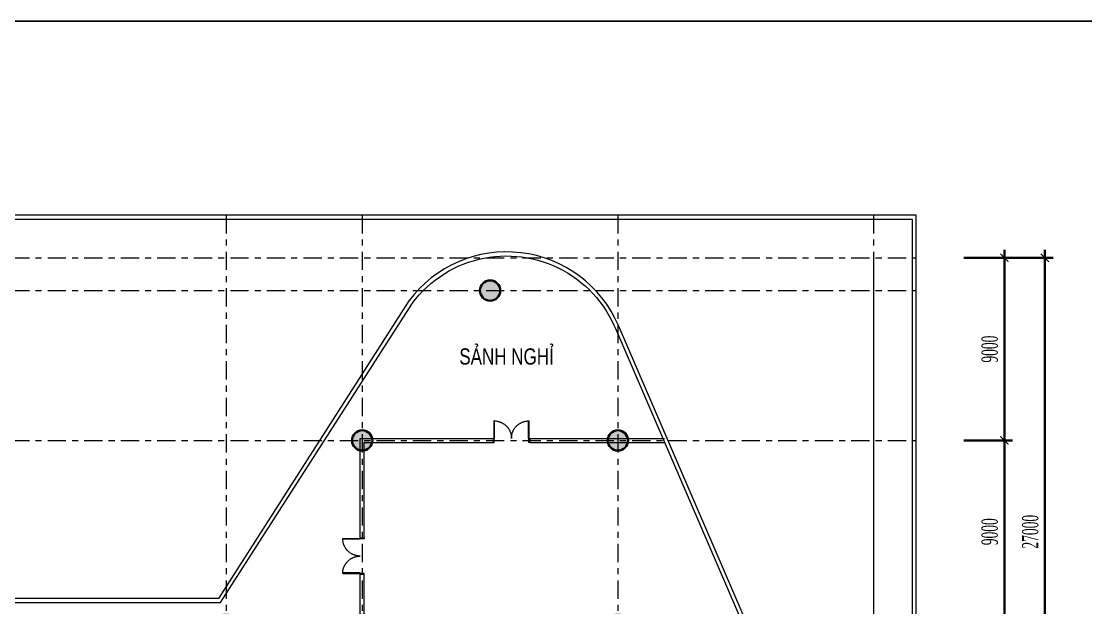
# Model space of a CAD drawing. Header units: millimetres. Extents: x 90964 to 877642, y 656808 to 1438307.
# Drawn here: x 369984 to 422442, y 876441 to 905342 of the extents above; entities that cross this region are included whole.
import ezdxf
from ezdxf.enums import TextEntityAlignment as Align

# ---------------------------------------------------------------- set-up
doc = ezdxf.new("R2010")
doc.units = ezdxf.units.MM
doc.header["$LTSCALE"] = 300
for name, pattern in [('CENTER', [3, 1.5, -0.5, 0.5, -0.5]), ('HIDDEN2', [0.1875, 0.125, -0.0625]), ('Overhead', [3.96875, 2.38125, -1.5875])]:
    doc.linetypes.add(name, pattern=pattern)
doc.layers.get('Defpoints').update_dxf_attribs({"color": 6})
for name, color, linetype, lineweight in [('A-COT VACH', 2, 'Continuous', 35), ('A-CUA', 25, 'Continuous', 5), ('A-DIM', 125, 'Continuous', 15), ('A-HATCH', 251, 'Continuous', 5), ('A-TEXT', 9, 'Continuous', 18), ('A-TRUC', 250, 'CENTER', 5), ('A-WALL', 113, 'Continuous', 9), ('S-STRS-MBND', 31, 'Overhead', 9)]:
    doc.layers.add(name, color=color, linetype=linetype, lineweight=lineweight)
doc.styles.add('A1-arial', font='arial.ttf', dxfattribs={"width": 0.8})
doc.styles.add('ROMANSssss', font='vntimeh.shx', dxfattribs={"width": 0.55})
doc.dimstyles.new('DIM_1-400 MB', dxfattribs={"dimscale": 400, "dimtxt": 2, "dimasz": 1, "dimexe": 1, "dimexo": 0, "dimgap": 0.8, "dimtad": 1, "dimdec": 0, "dimzin": 0, "dimdsep": 46, "dimtxsty": 'ROMANSssss', "dimblk": 'ARCHTICK', "dimcen": 1, "dimdle": 1, "dimclrd": 256, "dimclre": 256, "dimclrt": 7, "dimadec": 0, "dimazin": 0, "dimtfac": 1, "dimtdec": 0, "dimtix": 1, "dimtofl": 0, "dimtmove": 2, "dimatfit": 3, "dimfxl": 1, "dimtolj": 1, "dimtzin": 0, "dimarcsym": 0})

# ---------------------------------------------------------------- blocks, each defined once
blk = doc.blocks.new('_ArchTick')
at = {"color": 0, "linetype": 'ByBlock', "const_width": 0.15}
blk.add_lwpolyline([(-0.5, -0.5), (0.5, 0.5)], dxfattribs=at)
blk = doc.blocks.new('*D336')
at = {"layer": 'A-DIM', "lineweight": -2, "transparency": 16777216}
for p, q in [((418432, 1108133), (418432, 1117933)), ((416432, 1117533), (418832, 1117533)), ((416432, 1108533), (418832, 1108533))]:
    blk.add_line(p, q, dxfattribs=at)
at = {"layer": 'Defpoints', "color": 0, "transparency": 16777216}
for p in [(416432, 1117533), (418432, 1117533), (416432, 1108533)]:
    blk.add_point(p, dxfattribs=at)
at = {"layer": 'A-DIM', "lineweight": -2, "transparency": 16777216, "xscale": 400, "yscale": 400, "zscale": 400}
for p, rotation in [((418432, 1117533), 90), ((418432, 1108533), 270)]:
    blk.add_blockref('_ArchTick', p, dxfattribs=dict(at, rotation=rotation))
at = {"layer": 'A-DIM', "color": 7, "transparency": 16777216, "insert": (417712, 1113033), "char_height": 800, "attachment_point": 5, "rotation": 90, "style": 'ROMANSssss'}
blk.add_mtext('\\A1;9000', dxfattribs=at)
blk = doc.blocks.new('*D337')
at = {"layer": 'A-DIM', "lineweight": -2, "transparency": 16777216}
for p, q in [((418432, 1117133), (418432, 1126933)), ((416432, 1126533), (418832, 1126533)), ((416432, 1117533), (418832, 1117533))]:
    blk.add_line(p, q, dxfattribs=at)
at = {"layer": 'Defpoints', "color": 0, "transparency": 16777216}
for p in [(416432, 1126533), (418432, 1126533), (416432, 1117533)]:
    blk.add_point(p, dxfattribs=at)
at = {"layer": 'A-DIM', "lineweight": -2, "transparency": 16777216, "xscale": 400, "yscale": 400, "zscale": 400}
for p, rotation in [((418432, 1126533), 90), ((418432, 1117533), 270)]:
    blk.add_blockref('_ArchTick', p, dxfattribs=dict(at, rotation=rotation))
at = {"layer": 'A-DIM', "color": 7, "transparency": 16777216, "insert": (417712, 1122033), "char_height": 800, "attachment_point": 5, "rotation": 90, "style": 'ROMANSssss'}
blk.add_mtext('\\A1;9000', dxfattribs=at)
blk = doc.blocks.new('*D338')
at = {"layer": 'A-DIM', "lineweight": -2, "transparency": 16777216}
for p, q in [((420432, 1099133), (420432, 1126933)), ((416432, 1126533), (420832, 1126533)), ((416432, 1099533), (420832, 1099533))]:
    blk.add_line(p, q, dxfattribs=at)
at = {"layer": 'Defpoints', "color": 0, "transparency": 16777216}
for p in [(416432, 1126533), (420432, 1126533), (416432, 1099533)]:
    blk.add_point(p, dxfattribs=at)
at = {"layer": 'A-DIM', "lineweight": -2, "transparency": 16777216, "xscale": 400, "yscale": 400, "zscale": 400}
for p, rotation in [((420432, 1126533), 90), ((420432, 1099533), 270)]:
    blk.add_blockref('_ArchTick', p, dxfattribs=dict(at, rotation=rotation))
at = {"layer": 'A-DIM', "color": 7, "transparency": 16777216, "insert": (419712, 1113033), "char_height": 800, "attachment_point": 5, "rotation": 90, "style": 'ROMANSssss'}
blk.add_mtext('\\A1;27000', dxfattribs=at)
blk = doc.blocks.new('luoicotthapdoi')
at = {"layer": 'A-HATCH'}
h = blk.add_hatch(color=256, dxfattribs=at)
h.dxf.hatch_style = 1
edge = h.paths.add_edge_path()
edge.add_arc((386788, 970252), 500, 0, 360)
edge = h.paths.add_edge_path()
edge.add_arc((393088, 977636), 500, 0, 360)
edge = h.paths.add_edge_path()
edge.add_arc((399388, 970252), 500, 0, 360)
edge = h.paths.add_edge_path()
edge.add_arc((399388, 961252), 500, 0, 360)
edge = h.paths.add_edge_path()
edge.add_arc((399388, 952252), 500, 0, 360)
edge = h.paths.add_edge_path()
edge.add_arc((386788, 952252), 500, 0, 360)
edge = h.paths.add_edge_path()
edge.add_arc((386788, 961252), 500, 0, 360)
edge = h.paths.add_edge_path()
edge.add_arc((380088, 961252), 500, 0, 360)
edge = h.paths.add_edge_path()
edge.add_arc((367488, 961252), 500, 0, 360)
edge = h.paths.add_edge_path()
edge.add_arc((360788, 961252), 500, 0, 360)
edge = h.paths.add_edge_path()
edge.add_arc((360788, 952252), 500, 0, 360)
edge = h.paths.add_edge_path()
edge.add_arc((348188, 952252), 500, 0, 360)
edge = h.paths.add_edge_path()
edge.add_arc((348188, 961252), 500, 0, 360)
edge = h.paths.add_edge_path()
edge.add_arc((348188, 970252), 500, 0, 360)
edge = h.paths.add_edge_path()
edge.add_arc((354488, 977636), 500, 0, 360)
edge = h.paths.add_edge_path()
edge.add_arc((360788, 970252), 500, 0, 360)
at = {"layer": 'A-COT VACH'}
for centre in [(393088, 977636), (386788, 970252), (399388, 970252)]:
    blk.add_circle(centre, 500, dxfattribs=at)
at = {"layer": 'A-TRUC', "ltscale": 2}
for p, q in [((380088, 981352), (380088, 950252)), ((386788, 981352), (386788, 950252)), ((399388, 981352), (399388, 950252)), ((411988, 981352), (411988, 950252)), ((333488, 979252), (414088, 979252)), ((411988, 979252), (411988, 950252)), ((333488, 977636), (414088, 977636)), ((333488, 970252), (414088, 970252))]:
    blk.add_line(p, q, dxfattribs=at)
blk = doc.blocks.new('*U285')
for p, q in [((-2310, 1050), (-2350, 1050)), ((-2330, 100), (-2330, 1050)), ((-90, 1050), (-50, 1050)), ((-70, 100), (-70, 1050)), ((-2310, 100), (-2350, 100)), ((-90, 100), (-50, 100))]:
    blk.add_line(p, q)
for points in [[(-2350, 0), (-2310, 0), (-2310, 1150), (-2350, 1150)], [(-50, 0), (-90, 0), (-90, 1150), (-50, 1150)], [(0, -267), (-60, -267), (-60, -40), (-50, -40), (-50, 0), (0, 0)], [(-2400, -267), (-2340, -267), (-2340, -40), (-2350, -40), (-2350, 0), (-2400, 0)]]:
    blk.add_lwpolyline(points, close=True)
at = {"linetype": 'HIDDEN2'}
for centre, start, end in [((-2350, 0), 0, 89.99996), ((-50, 0), 90.00004, 180)]:
    blk.add_arc(centre, 1150, start, end, dxfattribs=at)
blk = doc.blocks.new('DIM TC')
at = {"layer": 'A-DIM'}
for base, p1, p2, picture, middle in [((418431.9, 1126533.3), (416431.9, 1117533.3), (416431.9, 1126533.3), '*D337', (417711.9, 1122033.3)), ((420431.9, 1126533.3), (416431.9, 1099533.3), (416431.9, 1126533.3), '*D338', (419711.9, 1113033.3)), ((418431.9, 1117533.3), (416431.9, 1108533.3), (416431.9, 1117533.3), '*D336', (417711.9, 1113033.3))]:
    dim = blk.add_linear_dim(base=base, p1=p1, p2=p2, angle=90, dimstyle='DIM_1-400 MB', dxfattribs=at)
    dim.commit()
    dim.dimension.update_dxf_attribs({"geometry": picture, "text_midpoint": middle})

msp = doc.modelspace()

# ---------------------------------------------------------------- linework, layer by layer
at = {"layer": 'A-WALL', "lineweight": 18}
for p, q in [((389089.9, 891561.1), (379707.2, 876895)), ((379807.7, 876695), (389225.6, 891408.4)), ((389225.6, 891408.4), (389250.3, 891441.6)), ((399184.9, 890373.6), (399261.3, 890196.7)), ((407576.1, 871429.3), (399412, 890354.8)), ((399261.3, 890196.7), (407392.5, 871350.1)), ((367767.6, 876695), (379807.7, 876695)), ((379707.2, 876895), (367868, 876895))]:
    msp.add_line(p, q, dxfattribs=at)
at = {"layer": 'A-WALL'}
for p, q in [((386687.5, 879886), (386687.5, 884786)), ((386687.5, 884786), (393241.6, 884786)), ((386887.5, 879886), (386887.5, 884586)), ((386887.5, 884586), (393241.6, 884586)), ((393241.6, 884786), (393241.6, 884586)), ((395041.6, 884786), (401681.9, 884786)), ((395041.6, 884786), (395041.6, 884586)), ((395041.6, 884586), (401681.9, 884586)), ((386687.5, 879886), (386887.5, 879886)), ((386687.5, 873186), (386687.5, 878086)), ((386687.5, 878086), (386887.5, 878086)), ((386887.5, 872986), (386887.5, 878086))]:
    msp.add_line(p, q, dxfattribs=at)
at = {"layer": 'A-WALL', "lineweight": 18, "flags": 128}
msp.add_lwpolyline([(389250.3, 891441.6), (389415, 891652.5), (389589.2, 891855.5), (389772.6, 892050.3), (389964.8, 892236.5), (390165.3, 892413.5), (390373.8, 892581.2), (390589.9, 892739), (390812.9, 892886.7), (391042.6, 893024), (391278.3, 893150.5), (391519.6, 893266), (391766, 893370.3), (392016.9, 893463.1), (392271.9, 893544.2), (392530.3, 893613.5), (392791.6, 893670.8), (393055.3, 893716), (393320.8, 893748.9), (393587.5, 893769.6), (393854.9, 893778), (394122.5, 893774), (394389.5, 893757.7), (394655.5, 893729.1), (394919.9, 893688.3), (395182.1, 893635.3), (395441.7, 893570.3), (395697.9, 893493.4), (395950.3, 893404.7), (396198.4, 893304.5), (396441.6, 893193), (396679.4, 893070.4), (396911.2, 892936.9), (397136.7, 892792.9), (397355.3, 892638.6), (397566.5, 892474.5), (397770, 892300.7), (397965.2, 892117.8), (398151.8, 891926), (398329.3, 891725.9), (398497.4, 891517.8), (398655.8, 891302.1), (398804, 891079.4), (398941.8, 890850.1), (399068.9, 890614.7), (399184.9, 890373.6)], dxfattribs=at)
at = {"layer": 'A-WALL', "lineweight": 18}
msp.add_arc((393902.7, 887978.2), 6000, 23.33463, 143.33463, dxfattribs=at)
at = {"layer": 'Defpoints', "color": 1}
msp.add_lwpolyline([(294836.5, 799742), (444169.9, 799742), (444169.9, 905342), (294836.5, 905342)], close=True, dxfattribs=at)
at = {"layer": 'S-STRS-MBND', "linetype": 'Continuous'}
for p, q in [((414087.6, 895786), (333487.6, 895786)), ((414087.6, 864686), (414087.6, 895786))]:
    msp.add_line(p, q, dxfattribs=at)
at = {"layer": 'S-STRS-MBND', "color": 250, "linetype": 'Continuous'}
msp.add_lwpolyline([(341213.3, 864886), (333687.6, 864886), (333687.6, 895586), (413887.6, 895586), (413887.6, 864886), (406361.9, 864886)], dxfattribs=at)

# ---------------------------------------------------------------- block references
at = {"layer": 'A-COT VACH'}
for name, p in [('luoicotthapdoi', (0, -85566.3)), ('DIM TC', (0, -232847.3))]:
    msp.add_blockref(name, p, dxfattribs=at)
at = {"layer": 'A-CUA', "extrusion": (0, 0, -1), "xscale": 0.7500000000000011, "yscale": 0.7500000000000011, "zscale": -0.7500000000000011}
msp.add_blockref('*U285', (-393241.6, 884786), dxfattribs=at)
at = {"layer": 'A-CUA', "extrusion": (0, 0, -1), "xscale": 0.7500000000000011, "yscale": 0.7500000000000011, "zscale": -0.7500000000000011, "rotation": 270}
msp.add_blockref('*U285', (-386687.6, 878086), dxfattribs=at)

# ---------------------------------------------------------------- texts
at = {"layer": 'A-TEXT', "style": 'A1-arial', "width": 0.75}
msp.add_text('SẢNH NGHỈ', height=800, dxfattribs=at).set_placement((393899, 888422.7), align=Align.CENTER)

doc.saveas('drawing.dxf')
